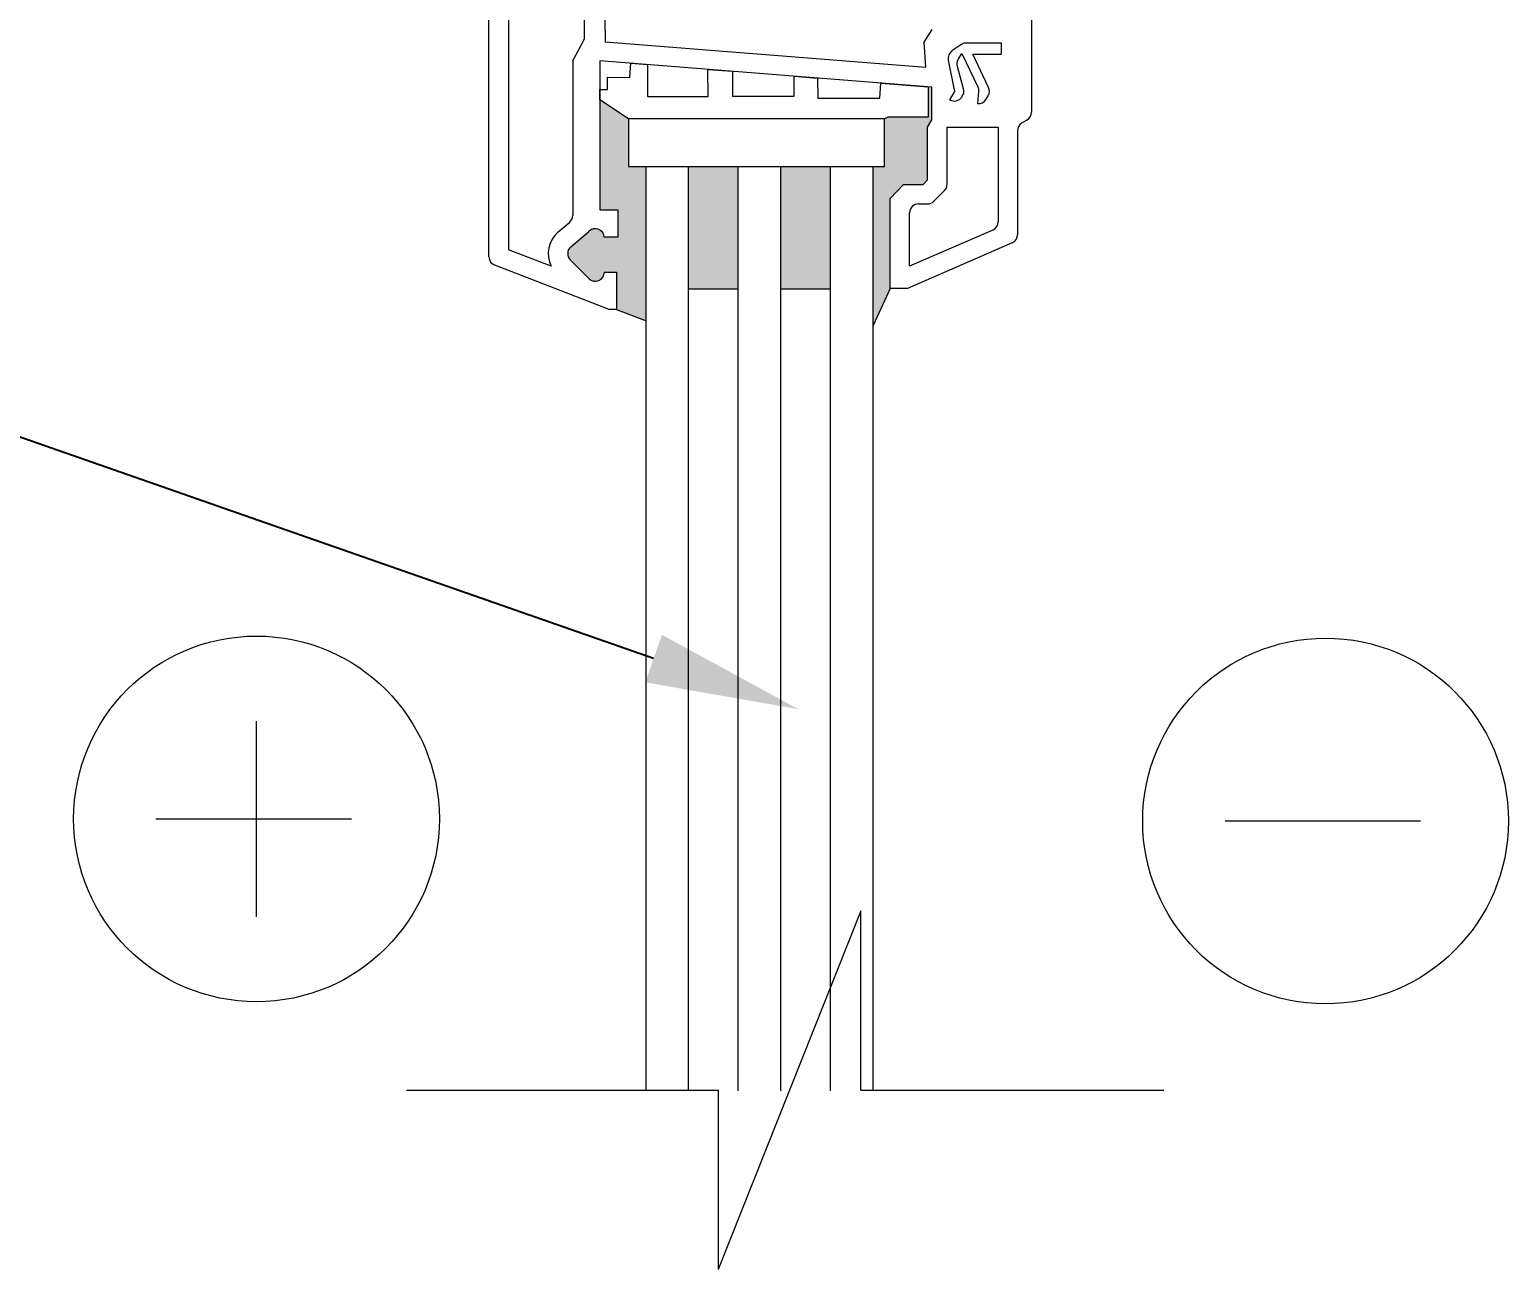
# Model space of a CAD drawing. Header units: millimetres. Extents: x 215300 to 349394, y -116838 to -1602.
# Drawn here: x 348517.2 to 348684.7, y -2550.9 to -2410.4 of the extents above; entities that cross this region are included whole.
import ezdxf
from ezdxf import colors
from ezdxf.entities.mleader import LeaderData, LeaderLine
from ezdxf.math import Vec2, Vec3

# ---------------------------------------------------------------- set-up
doc = ezdxf.new("R2010")
doc.units = ezdxf.units.MM
doc.layers.add('+АР_Размеры', color=252, linetype='Continuous', lineweight=9)
doc.layers.add('АР_Тонкие', color=250, linetype='Continuous', lineweight=5)
doc.styles.add('Архитект', font='isocpeur.ttf', dxfattribs={"width": 0.8, "oblique": 8})

msp = doc.modelspace()

# ---------------------------------------------------------------- hatches: boundary and pattern name
at = {"lineweight": 15}
h = msp.add_hatch(color=256, dxfattribs=at)
h.paths.add_polyline_path([(348586.9948525621, -2443.419554453791), (348583.6546720169, -2442.152723849392), (348583.6546720169, -2437.911020960215), (348582.2667941568, -2437.911020960215, -0.4786130852545784), (348581.0641835285, -2438.939350266529, -0.1511480581941639), (348580.5330826557, -2438.65921611138), (348578.4113949675, -2436.537528423138, -0.4386489946595933), (348578.4731874902, -2435.044028080577), (348580.4903391339, -2433.335684533072, -0.6721486504891006), (348582.264313443, -2433.961917631972), (348583.7802951883, -2433.961917631972), (348583.7802951883, -2430.852964735815), (348581.7647411943, -2430.852964735815), (348581.7647411943, -2418.387430847947), (348584.9848818203, -2420.559140455599), (348584.9848818203, -2425.956050188858), (348586.9948525621, -2425.956050188858)])
h.paths.add_polyline_path([(348597.4362875501, -2439.809945875601), (348591.8139764027, -2439.809945875601), (348591.8139764027, -2425.956050188858), (348597.4362875503, -2425.956050188858)])
h.paths.add_polyline_path([(348607.8777225382, -2439.809945875601), (348602.2554113906, -2439.809945875601), (348602.2554113906, -2425.956050188858), (348607.8777225382, -2425.956050188858)])
h.paths.add_polyline_path([(348614.6375335157, -2439.763050686367), (348612.6968463787, -2443.960500368784), (348612.6968463787, -2425.956050188858), (348614.0080218457, -2425.956050188858), (348614.0080218457, -2420.559140455599), (348614.3876829859, -2420.363633751182), (348618.9493471927, -2420.363633751201), (348618.9493471927, -2416.921403757275), (348619.3722023749, -2416.954815842342), (348619.3722023749, -2420.672056453844), (348618.8859806843, -2421.514217126118), (348618.8859806843, -2427.475442967115), (348618.3783123964, -2427.983111255065), (348616.1631571412, -2427.983111255065), (348614.6375335157, -2429.583492148849)])

# ---------------------------------------------------------------- linework, layer by layer
at = {"layer": '+АР_Размеры', "ltscale": 100}
for p, q in [((348611.3359135162, -2510.282307266553, -2.738638429598772e-08), (348595.1471926428, -2550.893002465673, -2.738640628123302e-08)), ((348611.3359135162, -2530.587654866113, -2.738639528861038e-08), (348611.3359135162, -2510.282307266553, -2.738638429598772e-08)), ((348559.872680928, -2530.587654866113, -2.738639528861038e-08), (348595.1471926428, -2530.587654866113, -2.738639528861038e-08)), ((348595.1471926428, -2530.587654866113, -2.738639528861038e-08), (348595.1471926428, -2550.893002465673, -2.738640628123302e-08)), ((348611.3359135162, -2530.587654866113, -2.738639528861038e-08), (348645.6403297358, -2530.587654866113, -2.738639528861038e-08))]:
    msp.add_line(p, q, dxfattribs=at)
at = {"layer": '+АР_Размеры', "ltscale": 100, "elevation": -2.739175922796548e-08}
for points in [[(348542.8697846563, -2510.937606068446), (348542.8697846563, -2488.776372912836)], [(348531.4801893471, -2499.85698949064), (348553.6414225026, -2499.85698949064)], [(348652.5656045045, -2500.094138590993), (348674.7268376601, -2500.094138590993)]]:
    msp.add_lwpolyline(points, dxfattribs=at)
at = {"layer": '+АР_Размеры', "ltscale": 100}
for centre in [(348542.8697846563, -2499.85698949064, -2.738620011714362e-08), (348663.9551998139, -2500.094138590993, -2.738620011714362e-08)]:
    msp.add_circle(centre, 20.71222944928458, dxfattribs=at)
at = {"lineweight": 15}
for p, q in [((348569.1968408052, -2436.19905908249, -2.738620011714362e-08), (348569.1968408052, -2379.517923946105, -2.738620011714362e-08)), ((348630.6363422961, -2393.520182222962, -2.738620011714362e-08), (348630.6363422961, -2418.861666705111, -2.738620011714362e-08)), ((348578.6841818698, -2413.983246035669, -2.738620011714362e-08), (348578.6841818698, -2431.506263565684, -2.738620011714362e-08)), ((348619.3722023749, -2416.954815842344, -2.738620011714362e-08), (348581.7647411943, -2413.983246035669, -2.738620011714362e-08)), ((348581.7647411943, -2413.983246035669, -2.738620011714362e-08), (348581.7647411943, -2430.852964735817, -2.738620011714362e-08)), ((348619.3722023749, -2420.672056454052, -2.738620011714362e-08), (348619.3722023749, -2416.954815842344, -2.738620011714362e-08)), ((348630.6363422961, -2418.861666705111, -2.738620011714362e-08), (348630.6363422961, -2419.806859247492, -2.738620011714362e-08)), ((348618.8859806843, -2421.514217125993, -2.738620011714362e-08), (348619.3722023749, -2420.672056454052, -2.738620011714362e-08)), ((348618.8859806843, -2427.475442967191, -2.738620011714362e-08), (348618.8859806843, -2421.514217125993, -2.738620011714362e-08)), ((348621.0899694351, -2427.967589354702, -2.738620011714362e-08), (348621.0899694351, -2421.514217125993, -2.738620011714362e-08)), ((348626.869130532, -2421.514217125993, -2.738620011714362e-08), (348626.869130532, -2432.230001286545, -2.738620011714362e-08)), ((348629.0731192831, -2421.882380088392, -2.738620011714362e-08), (348629.0731192831, -2433.674566077846, -2.738620011714362e-08)), ((348630.1284211623, -2420.68660445763, -2.738620011714362e-08), (348629.5810404168, -2421.002634878251, -2.738620011714362e-08)), ((348614.6375335157, -2429.58349214885, -2.738620011714362e-08), (348616.1631571414, -2427.983111255066, -2.738620011714362e-08)), ((348616.1631571414, -2427.983111255066, -2.738620011714362e-08), (348618.3783123964, -2427.983111255066, -2.738620011714362e-08)), ((348618.3783123964, -2427.983111255066, -2.738620011714362e-08), (348618.8859806843, -2427.475442967191, -2.738620011714362e-08)), ((348619.5887677401, -2429.889566694439, -2.738620011714362e-08), (348620.7924361236, -2428.685898310865, -2.738620011714362e-08)), ((348614.6375335157, -2439.763050686333, -2.738620011714362e-08), (348614.6375335157, -2429.58349214885, -2.738620011714362e-08)), ((348617.8573645345, -2430.18710000611, -2.738620011714362e-08), (348618.870458784, -2430.18710000611, -2.738620011714362e-08)), ((348581.7647411943, -2430.852964735817, -2.738620011714362e-08), (348583.7802951883, -2430.852964735817, -2.738620011714362e-08)), ((348583.7802951883, -2430.852964735817, -2.738620011714362e-08), (348583.7802951883, -2433.961917631992, -2.738620011714362e-08)), ((348616.8415222667, -2437.25922644236, -2.738620011714362e-08), (348616.8415222667, -2431.202942273882, -2.738620011714362e-08)), ((348577.0487982123, -2433.36215959598, -2.738620011714362e-08), (348578.3248560356, -2432.281454952086, -2.738620011714362e-08)), ((348578.4731874902, -2435.044028080596, -2.738620011714362e-08), (348580.4903391339, -2433.33568453309, -2.738620011714362e-08)), ((348626.2586107588, -2433.161478172253, -2.738620011714362e-08), (348616.8415222667, -2437.259226442394, -2.738620011714362e-08)), ((348576.247706052, -2437.254977126712, -2.738620011714362e-08), (348571.400829556, -2435.384093158714, -2.738620011714362e-08)), ((348583.7802951883, -2433.961917631992, -2.738620011714362e-08), (348582.2672338797, -2433.961917631992, -2.738620011714362e-08)), ((348628.4625995097, -2434.606042963537, -2.738620011714362e-08), (348616.6112131192, -2439.763050686333, -2.738620011714362e-08)), ((348582.8157883947, -2442.152723849376, -2.738620011714362e-08), (348569.8468758868, -2437.146751340374, -2.738620011714362e-08)), ((348578.4113949675, -2436.53752842314, -2.738620011714362e-08), (348580.5330826557, -2438.659216111382, -2.738620011714362e-08)), ((348582.2672338797, -2437.940907155224, -2.738620011714362e-08), (348582.2672338797, -2437.911020960239, -2.738620011714362e-08)), ((348582.2672338797, -2437.911020960239, -2.738620011714362e-08), (348583.6546720169, -2437.911020960239, -2.738620011714362e-08)), ((348583.6546720169, -2437.911020960239, -2.738620011714362e-08), (348583.6546720169, -2442.152723849376, -2.738620011714362e-08)), ((348591.8139764027, -2439.809945875626, -2.738620011714362e-08), (348597.4362875501, -2439.809945875626, -2.738620011714362e-08)), ((348602.2554113906, -2439.809945875626, -2.738620011714362e-08), (348607.8777225382, -2439.809945875626, -2.738620011714362e-08)), ((348614.6375335157, -2439.763050686333, -2.738620011714362e-08), (348612.6968463787, -2443.96050036886, -2.738620011714362e-08)), ((348616.6112131192, -2439.763050686333, -2.738620011714362e-08), (348614.6375335157, -2439.763050686333, -2.738620011714362e-08)), ((348583.6546720169, -2442.152723849376, -2.738620011714362e-08), (348582.8157883947, -2442.152723849376, -2.738620011714362e-08)), ((348583.6546720169, -2442.152723849376, -2.738620011714362e-08), (348586.9948525621, -2443.419554453793, -2.738620011714362e-08))]:
    msp.add_line(p, q, dxfattribs=at)
at = {"lineweight": 15, "elevation": -2.739175922796548e-08}
for points in [[(348581.9383492062, -2382.042998711754), (348582.3633701232, -2411.81968867981), (348618.6834267207, -2414.689533656699), (348618.5038616729, -2411.87362301672), (348619.4126098407, -2410.430440081033)], [(348584.9848818203, -2420.559140455601), (348581.7647411943, -2418.387430848003), (348581.7647411943, -2417.217032604512), (348582.6343327027, -2417.217032604512), (348582.6343327027, -2415.842541213667), (348585.1509835693, -2415.872263516706), (348585.2783083615, -2414.260872064649), (348587.1369413934, -2414.407732757344), (348587.1369413934, -2418.006985369363), (348594.0171878419, -2418.006985369363), (348594.0055302075, -2414.95045727248)], [(348594.0055302075, -2414.95045727248), (348596.7683352947, -2415.168761511094), (348596.7683352947, -2417.983207526919), (348603.7822956963, -2417.983207526919), (348603.7543466685, -2415.720764220529), (348606.4203736791, -2415.93142149757), (348606.4357362382, -2418.227590907356), (348613.4538840787, -2418.227590907356), (348613.5905503399, -2416.497976106813), (348618.9493471927, -2416.921403757277), (348618.9493471927, -2420.363633751203), (348614.3876829859, -2420.363633751203), (348614.0080218457, -2420.559140455601)], [(348621.0899694351, -2421.514217125993), (348626.869130532, -2421.514217125993)], [(348586.9948525621, -2530.676821391627), (348586.9948525621, -2425.956050188859)], [(348591.8139764027, -2530.676821391627), (348591.8139764027, -2425.956050188859)], [(348597.4362875501, -2530.676821391627), (348597.4362875501, -2425.956050188859)], [(348602.2554113906, -2530.676821391627), (348602.2554113906, -2425.956050188859)], [(348607.8777225382, -2530.676821391627), (348607.8777225382, -2425.956050188859)], [(348612.6968463787, -2530.676821391627), (348612.6968463787, -2425.956050188859)]]:
    msp.add_lwpolyline(points, dxfattribs=at)
msp.add_lwpolyline([(348578.6841818698, -2413.983246035669), (348580.0339330554, -2411.472702173686), (348580.0339330554, -2387.232512819628), (348571.4008295564, -2387.232512819611, 0.4142135623731008), (348571.4008295564, -2388.248355087379), (348571.400829556, -2435.38409315875)], format="xyb", dxfattribs=at)
msp.add_lwpolyline([(348622.7466941809, -2418.095198265218), (348622.8106800194, -2418.001616314545, 0.2206237714267132), (348622.9514647422, -2417.158423301442), (348622.2501207598, -2414.612902142312, -0.2007454880768778), (348622.3497256309, -2413.835149707267), (348622.7546116644, -2413.133866525965), (348624.5594536384, -2416.914508020057, -0.1371543281224786), (348624.6535028544, -2417.453380923633), (348624.5157022243, -2418.82930241962), (348624.5440820559, -2418.832144702913, 0.2948811985104581), (348625.5250589871, -2418.329280176233), (348625.7437291929, -2417.950532270016, 0.2463199090183235), (348625.7820063554, -2417.007673857541), (348623.9992514086, -2413.244811929424), (348627.2445166691, -2413.244811929424), (348627.2445166691, -2411.973357855691), (348623.2334025271, -2411.973357855691, 0.1544625356335507), (348622.6489596087, -2412.158319874663), (348621.6413826317, -2412.867051644489, 0.2950462530491903), (348621.2282320932, -2413.889616026889), (348621.9153025771, -2417.465378958699), (348621.3759739349, -2418.387590399112), (348621.4002076885, -2418.401581763375, 0.3920868669925349)], format="xyb", close=True, dxfattribs=at)
msp.add_lwpolyline([(348584.9848818203, -2425.956050188859), (348614.0080218457, -2425.956050188859), (348614.0080218457, -2420.559140455601), (348584.9848818203, -2420.559140455601)], close=True, dxfattribs=at)
at = {"lineweight": 15}
for centre, radius, start, end in [((348629.6205000283, -2419.806859247492, -2.738620011714362e-08), 1.015842267770278, 299.9999999858745, 0), ((348630.0889615508, -2421.882380088392, -2.738620011714362e-08), 1.015842267770278, 119.9999999858746, 180), ((348620.0741271675, -2427.967589354702, -2.738620011714362e-08), 1.015842267770278, 315.0000000023773, 0), ((348617.8573645345, -2431.202942273882, -2.738620011714362e-08), 1.015842267770278, 90, 180), ((348618.870458784, -2429.171257738338, -2.738620011714362e-08), 1.015842267770278, 270, 315.0000000023773), ((348577.6683396021, -2431.506263565684, -2.738620011714362e-08), 1.015842267770278, 310.2615577054038, 0), ((348579.1297039236, -2435.819219466981, -2.738620011714362e-08), 3.219831018801679, 130.2615577054038, 206.4816308928411), ((348581.249634622, -2434.01052219856, -2.738620011714362e-08), 1.015842267770278, 3.370324530283856, 138.3703245430663), ((348625.8532882643, -2432.230001286545, -2.738620011714362e-08), 1.015842267770278, 293.5157664943573, 0), ((348628.0572770154, -2433.674566077846, -2.738620011714362e-08), 1.015842267770278, 293.5157664943573, 0), ((348579.1297039236, -2435.819219466981, -2.738620011714362e-08), 1.015842267770278, 130.2615577054038, 224.9999999976227), ((348570.212683073, -2436.19905908249, -2.738620011714362e-08), 1.015842267770278, 180, 248.8935182677459), ((348581.2513916119, -2437.940907155224, -2.738620011714362e-08), 1.015842267770278, 224.9999999976227, 0)]:
    msp.add_arc(centre, radius, start, end, dxfattribs=at)

# ---------------------------------------------------------------- leaders
at = {"layer": 'АР_Тонкие'}
ml = msp.add_multileader_mtext('Standard', dxfattribs=at)
ml.set_content('\\pxqlsm1;Оконный блок из ПВХ профиля армированного (толщина профиля не менее 70 мм). Профиль ламинированный с двух сторон по RAL 7016.', color=256, style='Архитект')
ml.set_leader_properties()
ml.build(insert=Vec2(0, 0))
ml.multileader.update_dxf_attribs({"text_left_attachment_type": 6, "text_right_attachment_type": 6, "dogleg_length": 100, "arrow_head_size": 17.36000517537598})
ctx = ml.context
ctx.base_point, ctx.char_height, ctx.arrow_head_size, ctx.landing_gap_size, ctx.plane_origin, ctx.plane_x_axis = Vec3(348335.6430792623, -2395.951205181168, -2.738620011714362e-08), 17.36000517537598, 17.36000517537598, 1.736000517537599, Vec3(347170.2868195531, -3526.162588825554, -2.738620011714362e-08), Vec3(-1, 0)
ctx.left_attachment, ctx.right_attachment = 6, 6
notes = []
notes.append((ctx, [(1, (1, 1, 0), (348342.5870813325, -2395.951205181168, -2.738620011714362e-08), (-1, 0), 6.944002070150394, [(0, [(348604.2335381296, -2487.424478273797, -2.738620011714362e-08)], 0, [])])]))
ctx.mtext.insert, ctx.mtext.width, ctx.mtext.defined_height, ctx.mtext.flow_direction = Vec3(347977.1167223714, -2373.383198453178, -2.738620011714362e-08), 361.6957078289585, 22.56800672798876, 5
for ctx, leaders in notes:
    for number, flags, end, landing, length, lines in leaders:
        leader = LeaderData()
        leader.index, (leader.has_last_leader_line, leader.has_dogleg_vector, leader.attachment_direction) = number, flags
        leader.last_leader_point, leader.dogleg_vector, leader.dogleg_length = Vec3(end), Vec3(landing), length
        for number, points, colour, breaks in lines:
            line = LeaderLine()
            line.index, line.vertices, line.color, line.breaks = number, Vec3.list(points), colors.encode_raw_color(colour), breaks
            leader.lines.append(line)
        ctx.leaders.append(leader)

doc.saveas('drawing.dxf')
